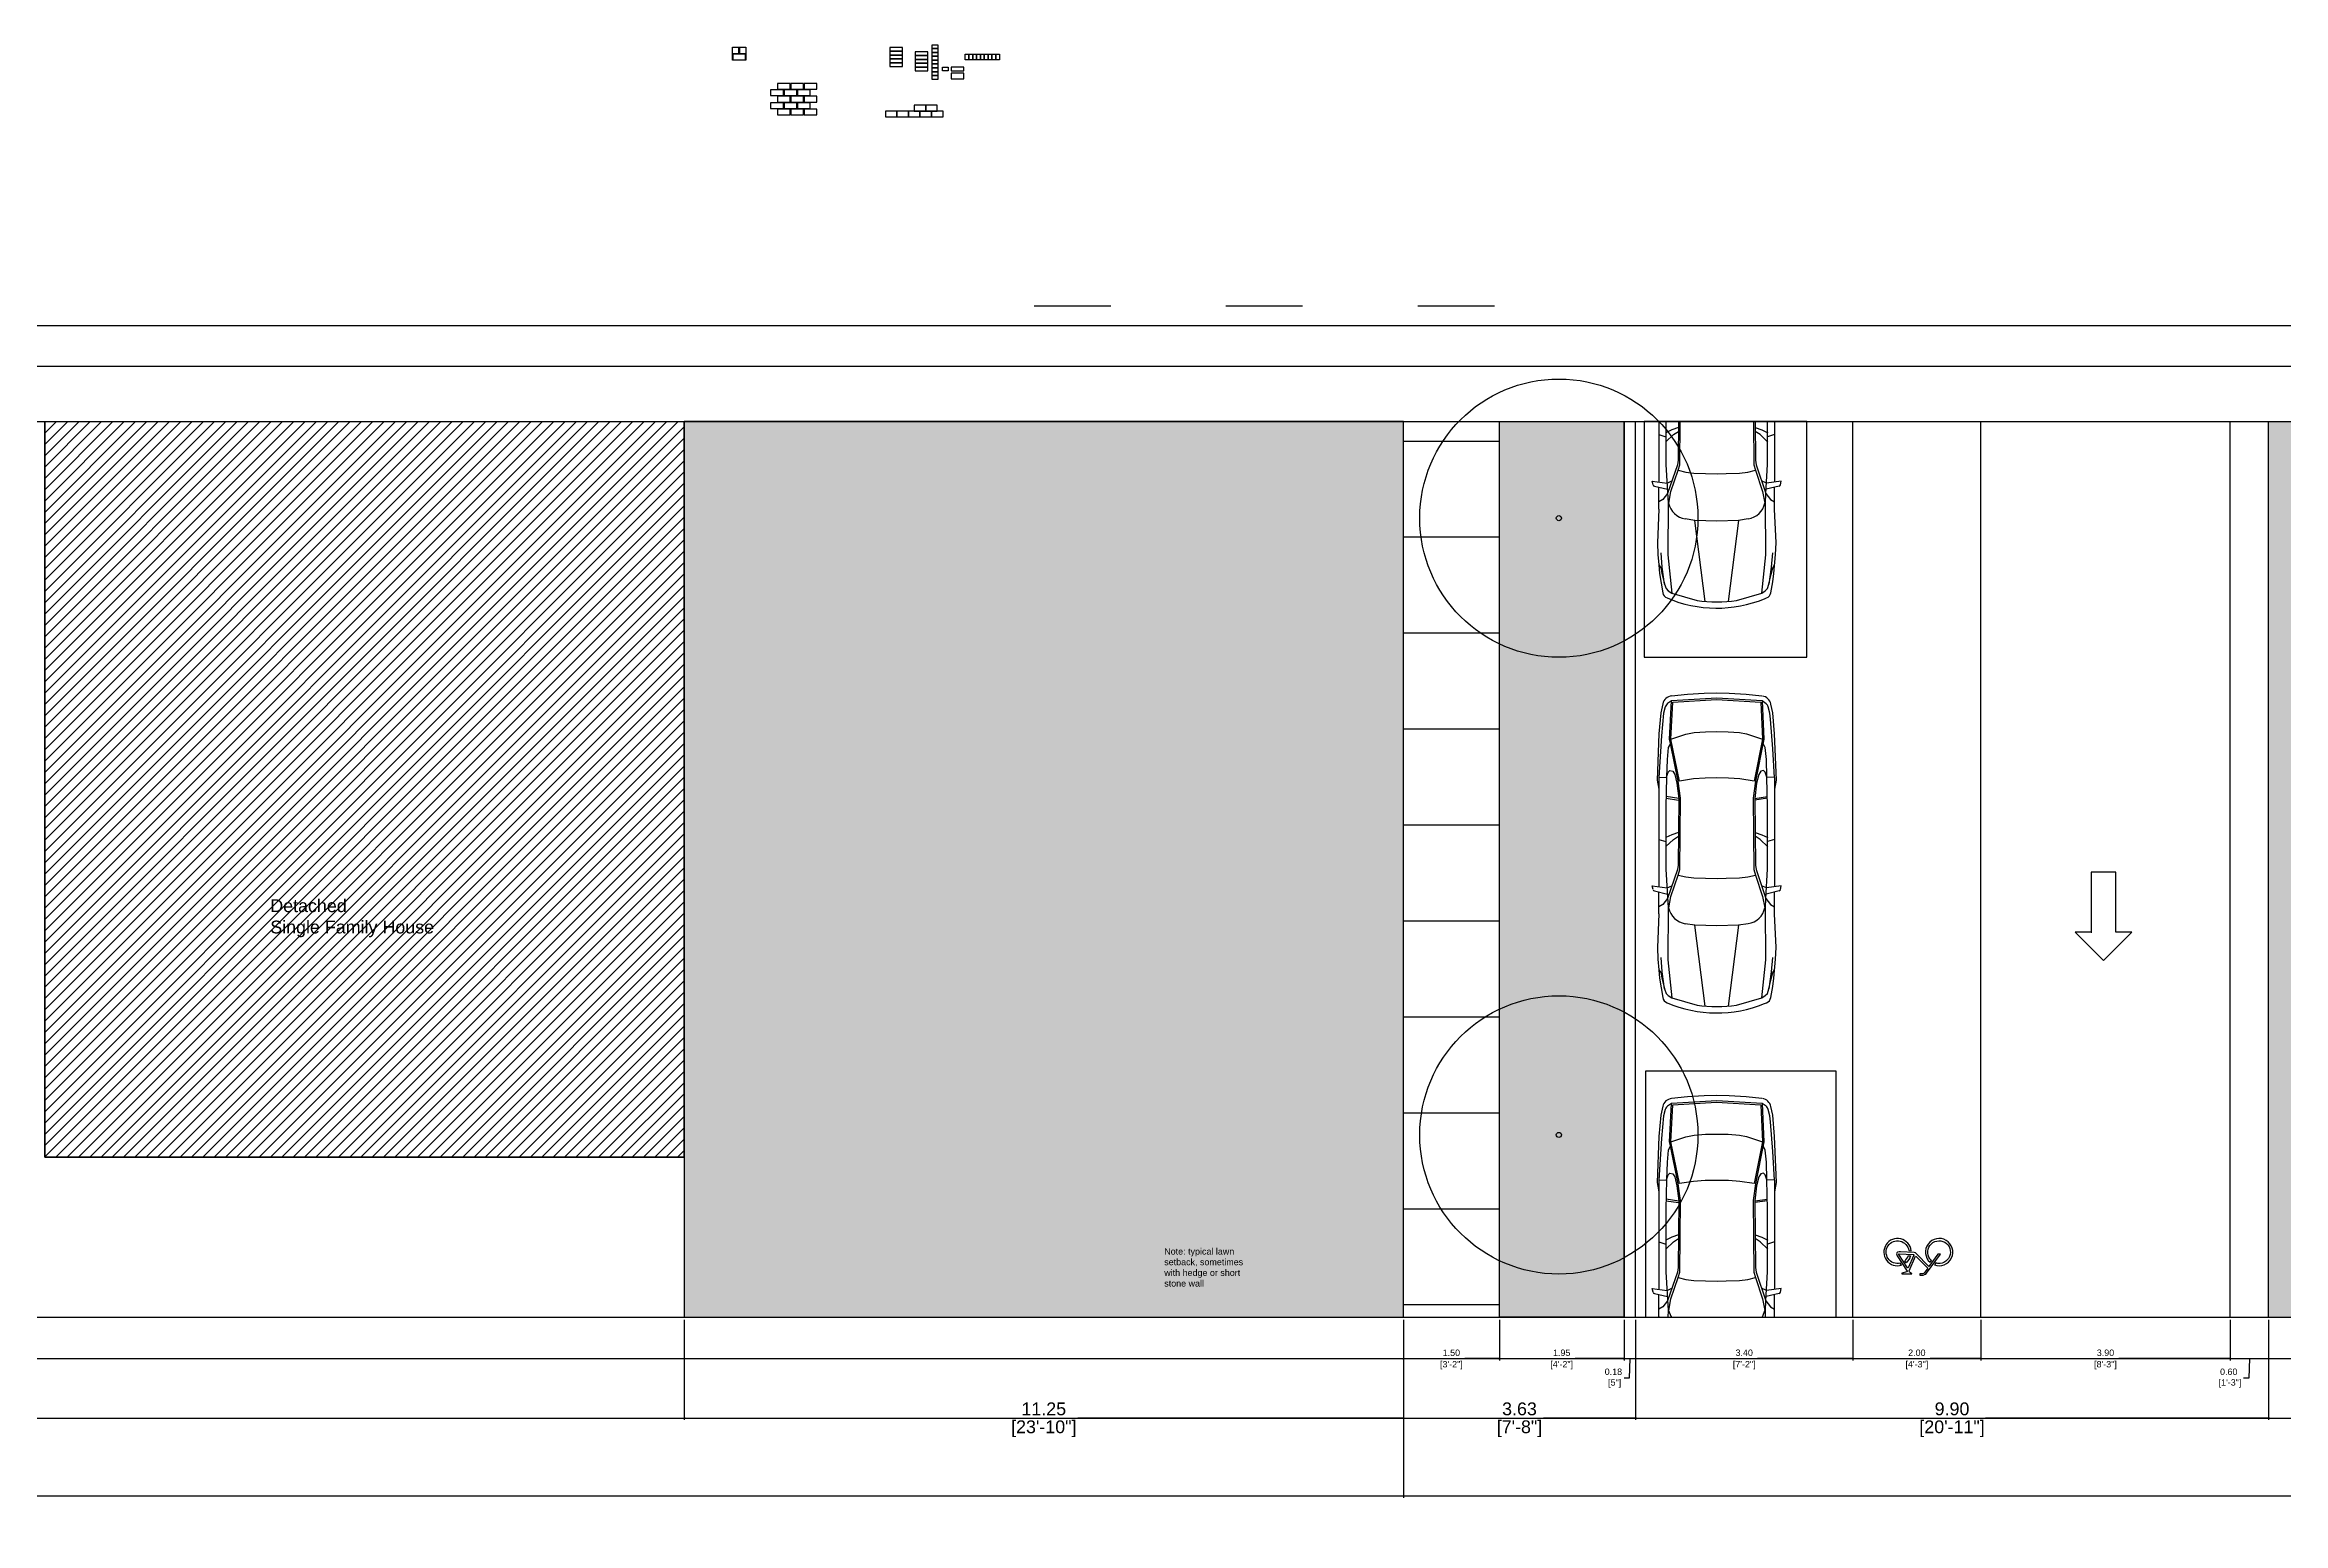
# Model space of a CAD drawing. Extents: x 4 to 262, y -261 to 351.
# Drawn here: x 4.4 to 39.41, y 8.39 to 31.5 of the extents above; entities that cross this region are included whole.
import ezdxf
from ezdxf.xclip import XClip

# ---------------------------------------------------------------- set-up
doc = ezdxf.new("R2010")
doc.units = 0
doc.header["$LTSCALE"] = 0.1
doc.header["$MEASUREMENT"] = 0
doc.header["$XCLIPFRAME"] = 2
doc.header["$PDMODE"] = 3
doc.linetypes.add('ACAD_ISO03W100', pattern=[30, 12, -18])
doc.layers.get('0').update_dxf_attribs({"color": 102})
for name, color, linetype in [('Cars', 4, 'Continuous'), ('Details', 9, 'Continuous'), ('Edge', 1, 'Continuous'), ('Hatch and Paving', 252, 'Continuous'), ('HIDDEN', 204, 'Continuous'), ('Lane Stripes', 2, 'Continuous'), ('Poche', 6, 'Continuous'), ('Text', 7, 'Continuous'), ('Trees', 3, 'Continuous')]:
    doc.layers.add(name, color=color, linetype=linetype)
doc.styles.get("Standard").update_dxf_attribs({"font": 'Arial.ttf'})
doc.dimstyles.get("Standard").update_dxf_attribs({"dimtxt": 0.1, "dimasz": 0.03, "dimexe": 0.03, "dimexo": 0.04, "dimgap": 0.04, "dimtad": 0, "dimtih": 1, "dimtoh": 1, "dimzin": 0, "dimdsep": 46, "dimtxsty": 'Standard', "dimblk": 'ARCHTICK', "dimblk1": 'ARCHTICK', "dimblk2": 'ARCHTICK', "dimcen": 0.09, "dimclrd": 256, "dimclre": 256, "dimadec": 0, "dimazin": 0, "dimtfac": 1, "dimtofl": 0, "dimtmove": 1, "dimatfit": 3, "dimfxl": 1, "dimtolj": 1, "dimtzin": 0, "dimlwe": -1, "dimarcsym": 0})

# ---------------------------------------------------------------- blocks, each defined once
blk = doc.blocks.new('Bicycle Symbol 1')
blk.add_lwpolyline([(74.559, 154.309), (74.559, 154.323), (74.581, 154.346), (74.637, 154.358), (74.739, 154.382), (74.792, 154.401), (74.792, 154.422), (74.375, 154.432), (74.369, 154.43), (74.362, 154.424), (74.362, 154.413), (74.386, 154.398), (74.413, 154.38), (74.452, 154.355), (74.474, 154.334), (74.481, 154.319), (74.47, 154.294), (74.198, 153.657), (74.171, 153.68), (74.107, 153.736), (73.67, 154.185), (73.822, 154.393), (73.854, 154.409), (73.893, 154.428), (74.01, 154.428), (74.01, 154.483), (73.863, 154.483), (73.801, 154.458), (73.756, 154.439), (73.717, 154.402), (73.117, 153.578), (73.228, 153.578), (73.617, 154.112), (74.167, 153.546), (74.202, 153.519), (74.253, 153.5), (74.845, 153.469), (74.909, 153.469), (74.981, 153.487), (75.011, 153.514), (75.018, 153.56), (74.99, 153.643)], close=True)
for points in [[(73.567, 153.93), (73.508, 153.848, -8.613761), (73.312, 153.959), (73.374, 154.045, 10.445874)], [(74.546, 154.165), (74.921, 153.586, -0.612321), (74.903, 153.555), (74.295, 153.587, -0.521368), (74.277, 153.615), (74.511, 154.162, -0.600478)], [(74.804, 154.054), (74.862, 153.966, -2.598053), (74.492, 153.42), (74.389, 153.425, 2.786508)], [(74.606, 153.949), (74.661, 153.863, 0.137852), (74.512, 153.643), (74.408, 153.649, -0.155303)]]:
    blk.add_lwpolyline(points, format="xyb", close=True)
blk = doc.blocks.new('Tree 1')
for radius in [2.175, 0.04]:
    blk.add_circle((19.781, 19.848), radius)
blk = doc.blocks.new('Car 1')
at = {"color": 8, "linetype": 'Continuous'}
for p, q in [((29.702, 21.376), (29.672, 21.235)), ((29.836, 21.421), (29.776, 21.38)), ((29.809, 20.82), (29.836, 21.421)), ((29.83, 20.822), (29.859, 21.401)), ((30.55, 21.463), (29.836, 21.421)), ((30.089, 21.523), (29.839, 21.496)), ((29.859, 21.401), (30.542, 21.441)), ((30.35, 21.538), (30.089, 21.523)), ((30.547, 21.543), (30.35, 21.538)), ((30.542, 21.441), (31.234, 21.401)), ((30.743, 21.538), (30.547, 21.543)), ((31.258, 21.421), (30.55, 21.463)), ((31.004, 21.523), (30.743, 21.538)), ((31.254, 21.496), (31.004, 21.523)), ((31.234, 21.401), (31.263, 20.822)), ((31.321, 21.376), (31.258, 21.421)), ((31.258, 21.421), (31.285, 20.82)), ((31.421, 21.235), (31.392, 21.372)), ((29.672, 21.235), (29.643, 20.905)), ((29.714, 21.228), (29.683, 20.872)), ((29.742, 21.327), (29.714, 21.228)), ((31.379, 21.228), (31.351, 21.327)), ((31.389, 21.134), (31.379, 21.228)), ((31.421, 20.669), (31.389, 21.134)), ((31.45, 20.905), (31.421, 21.235)), ((29.643, 20.905), (29.613, 20.182)), ((29.683, 20.872), (29.643, 20.221)), ((29.789, 20.69), (29.769, 20.504)), ((29.822, 20.756), (29.789, 20.69)), ((29.822, 20.756), (29.809, 20.82)), ((29.942, 20.164), (29.822, 20.756)), ((29.83, 20.822), (30.062, 20.899)), ((29.962, 20.168), (29.83, 20.822)), ((30.062, 20.899), (30.191, 20.924)), ((30.191, 20.924), (30.368, 20.938)), ((30.368, 20.938), (30.55, 20.94)), ((30.55, 20.94), (30.725, 20.938)), ((30.725, 20.938), (30.902, 20.924)), ((30.902, 20.924), (31.012, 20.906)), ((31.012, 20.906), (31.263, 20.822)), ((31.263, 20.822), (31.131, 20.168)), ((31.285, 20.82), (31.152, 20.164)), ((31.305, 20.69), (31.272, 20.756)), ((31.324, 20.504), (31.305, 20.69)), ((31.45, 20.221), (31.421, 20.669)), ((31.48, 20.182), (31.45, 20.905)), ((29.769, 20.504), (29.763, 20.228)), ((29.789, 20.305), (29.814, 20.332)), ((29.814, 20.332), (29.86, 20.322)), ((29.86, 20.322), (29.891, 20.271)), ((31.234, 20.322), (31.202, 20.271)), ((31.279, 20.332), (31.234, 20.322)), ((31.305, 20.305), (31.279, 20.332)), ((31.33, 20.228), (31.324, 20.504)), ((29.613, 20.182), (29.639, 20.04)), ((29.643, 20.221), (29.763, 20.228)), ((29.643, 20.221), (29.643, 18.514)), ((29.763, 20.228), (29.752, 19.766)), ((29.763, 20.228), (29.789, 20.305)), ((29.891, 20.271), (29.924, 20.133)), ((29.924, 20.133), (29.954, 19.896)), ((29.979, 19.902), (29.942, 20.164)), ((30.184, 20.202), (29.962, 20.168)), ((30.365, 20.215), (30.184, 20.202)), ((30.543, 20.217), (30.365, 20.215)), ((30.728, 20.215), (30.543, 20.217)), ((30.909, 20.202), (30.728, 20.215)), ((31.131, 20.168), (30.909, 20.202)), ((31.152, 20.164), (31.114, 19.902)), ((31.169, 20.133), (31.14, 19.896)), ((31.202, 20.271), (31.169, 20.133)), ((31.33, 20.228), (31.305, 20.305)), ((31.342, 19.766), (31.33, 20.228)), ((31.45, 20.221), (31.33, 20.228)), ((31.45, 20.221), (31.45, 18.514)), ((31.454, 20.04), (31.48, 20.182)), ((29.752, 19.766), (29.752, 18.789)), ((29.954, 19.894), (29.755, 19.924)), ((29.755, 19.899), (29.95, 19.87)), ((29.954, 19.896), (29.942, 18.855)), ((29.967, 18.785), (29.979, 19.902)), ((31.114, 19.902), (31.126, 18.785)), ((31.14, 19.896), (31.338, 19.924)), ((31.14, 19.896), (31.151, 18.855)), ((31.341, 19.899), (31.143, 19.87)), ((31.342, 18.789), (31.342, 19.766)), ((29.642, 19.256), (29.752, 19.222)), ((29.843, 19.328), (29.752, 19.284)), ((29.752, 19.142), (29.87, 19.256)), ((29.948, 19.366), (29.843, 19.328)), ((29.87, 19.256), (29.947, 19.307)), ((31.145, 19.366), (31.25, 19.328)), ((31.223, 19.256), (31.146, 19.307)), ((31.344, 19.14), (31.223, 19.256)), ((31.25, 19.328), (31.344, 19.283)), ((31.451, 19.256), (31.342, 19.222)), ((29.752, 18.789), (29.784, 18.185)), ((29.932, 18.784), (29.777, 18.333)), ((29.829, 18.365), (29.943, 18.698)), ((29.942, 18.855), (29.932, 18.784)), ((29.943, 18.698), (29.967, 18.785)), ((29.943, 18.698), (30.062, 18.67)), ((30.062, 18.67), (30.19, 18.655)), ((30.19, 18.655), (30.551, 18.644)), ((30.551, 18.644), (30.691, 18.648)), ((30.691, 18.648), (30.903, 18.655)), ((30.903, 18.655), (31.031, 18.67)), ((31.031, 18.67), (31.15, 18.698)), ((31.126, 18.785), (31.15, 18.698)), ((31.15, 18.698), (31.264, 18.365)), ((31.151, 18.855), (31.161, 18.784)), ((31.161, 18.784), (31.316, 18.333)), ((31.316, 18.333), (31.342, 18.789)), ((29.551, 18.47), (29.538, 18.53)), ((29.538, 18.53), (29.769, 18.496)), ((29.571, 18.449), (29.774, 18.402)), ((29.643, 18.092), (29.643, 18.432)), ((29.705, 18.239), (29.643, 18.204)), ((29.777, 18.333), (29.705, 18.239)), ((29.769, 18.496), (29.846, 18.532)), ((29.795, 18.185), (29.829, 18.365)), ((31.325, 18.496), (31.248, 18.532)), ((31.264, 18.365), (31.298, 18.185)), ((31.309, 18.185), (31.316, 18.333)), ((31.316, 18.333), (31.389, 18.239)), ((31.522, 18.449), (31.32, 18.402)), ((31.555, 18.53), (31.325, 18.496)), ((31.389, 18.239), (31.451, 18.204)), ((31.45, 18.092), (31.45, 18.432)), ((31.542, 18.47), (31.555, 18.53)), ((29.643, 18.092), (29.62, 17.566)), ((29.784, 18.185), (29.779, 17.375)), ((30.206, 17.913), (30.054, 17.938)), ((30.366, 16.648), (30.206, 17.913)), ((30.547, 17.902), (30.206, 17.913)), ((30.887, 17.913), (30.547, 17.902)), ((30.887, 17.913), (30.727, 16.648)), ((31.039, 17.938), (30.887, 17.913)), ((31.315, 17.375), (31.309, 18.185)), ((31.473, 17.566), (31.45, 18.092)), ((29.62, 17.566), (29.626, 17.384)), ((31.467, 17.384), (31.473, 17.566)), ((29.626, 17.384), (29.642, 17.219)), ((29.642, 17.219), (29.672, 17.173)), ((29.642, 17.219), (29.653, 17.087)), ((29.672, 17.173), (29.689, 17.09)), ((29.694, 17.185), (29.676, 17.408)), ((29.73, 16.918), (29.694, 17.185)), ((29.779, 17.375), (29.843, 16.78)), ((31.251, 16.78), (31.315, 17.375)), ((31.4, 17.185), (31.363, 16.918)), ((31.417, 17.408), (31.4, 17.185)), ((31.4, 17.074), (31.421, 17.173)), ((31.421, 17.173), (31.451, 17.219)), ((31.441, 17.087), (31.467, 17.384)), ((29.653, 17.087), (29.701, 16.784)), ((29.689, 17.09), (29.73, 16.918)), ((29.73, 16.918), (29.756, 16.848)), ((29.756, 16.848), (29.789, 16.813)), ((29.789, 16.813), (29.843, 16.78)), ((31.251, 16.78), (31.305, 16.813)), ((31.305, 16.813), (31.338, 16.848)), ((31.338, 16.848), (31.363, 16.918)), ((31.363, 16.918), (31.4, 17.074)), ((31.392, 16.784), (31.421, 16.954)), ((31.421, 16.954), (31.441, 17.087)), ((29.843, 16.78), (30.238, 16.663)), ((30.547, 16.543), (30.547, 16.543)), ((30.855, 16.663), (31.251, 16.78)), ((31.293, 16.689), (31.324, 16.702))]:
    blk.add_line(p, q, dxfattribs=at)
for centre, radius, start, end in [((29.857, 21.339), 0.159, 96.1654, 166.417), ((29.844, 21.298), 0.106, 124.732, 163.999), ((31.237, 21.339), 0.159, 12.0139, 81.7918), ((31.249, 21.298), 0.106, 16.0009, 47.497), ((29.577, 18.475), 0.0265, 191.8561, 256.8464), ((31.516, 18.475), 0.0265, 283.1524, 348.1427), ((30.107, 18.253), 0.32, 192.2413, 260.4689), ((30.987, 18.253), 0.319, 279.531, 347.7586), ((29.805, 16.802), 0.106, 189.5619, 249.9003), ((30.547, 18.523), 1.98, 246.8697, 292.1307), ((30.547, 18.805), 2.164, 261.8061, 278.1938), ((31.288, 16.802), 0.106, 290.0997, 350.438)]:
    blk.add_arc(centre, radius, start, end, dxfattribs=at)
blk = doc.blocks.new('_ArchTick')
at = {"color": 0, "linetype": 'ByBlock', "const_width": 0.15}
blk.add_lwpolyline([(-0.5, -0.5), (0.5, 0.5)], dxfattribs=at)
blk = doc.blocks.new('*D6')
at = {"layer": 'Defpoints', "color": 0, "transparency": 16777216}
for p in [(25.646, 11.615), (27.146, 11.615), (27.146, 10.968)]:
    blk.add_point(p, dxfattribs=at)
at = {"layer": 'Text', "transparency": 16777216}
for p, q in [((25.646, 11.575), (25.646, 10.938)), ((27.146, 11.575), (27.146, 10.938))]:
    blk.add_line(p, q, dxfattribs=at)
at = {"layer": 'Text', "lineweight": -2, "transparency": 16777216}
for p, q in [((25.646, 10.968), (26.188, 10.968)), ((27.146, 10.968), (26.605, 10.968))]:
    blk.add_line(p, q, dxfattribs=at)
at = {"layer": 'Text', "lineweight": -2, "transparency": 16777216, "xscale": 0.03, "yscale": 0.03, "zscale": 0.03, "rotation": 180}
blk.add_blockref('_ArchTick', (25.646, 10.968), dxfattribs=at)
at = {"layer": 'Text', "lineweight": -2, "transparency": 16777216, "xscale": 0.03, "yscale": 0.03, "zscale": 0.03}
blk.add_blockref('_ArchTick', (27.146, 10.968), dxfattribs=at)
at = {"layer": 'Text', "color": 0, "transparency": 16777216, "char_height": 0.1, "attachment_point": 5}
for s, insert in [('\\A1;[3\'-2"]', (26.396, 10.864)), ('\\A1;1.50', (26.396, 11.058))]:
    blk.add_mtext(s, dxfattribs=dict(at, insert=insert))
blk = doc.blocks.new('*D7')
at = {"layer": 'Defpoints', "color": 0, "transparency": 16777216}
for p in [(27.146, 11.615), (29.096, 11.615), (29.096, 10.968)]:
    blk.add_point(p, dxfattribs=at)
at = {"layer": 'Text', "transparency": 16777216}
for p, q in [((27.146, 11.575), (27.146, 10.938)), ((29.096, 11.575), (29.096, 10.938))]:
    blk.add_line(p, q, dxfattribs=at)
at = {"layer": 'Text', "lineweight": -2, "transparency": 16777216}
for p, q in [((27.146, 10.968), (27.913, 10.968)), ((29.096, 10.968), (28.33, 10.968))]:
    blk.add_line(p, q, dxfattribs=at)
at = {"layer": 'Text', "lineweight": -2, "transparency": 16777216, "xscale": 0.03, "yscale": 0.03, "zscale": 0.03, "rotation": 180}
blk.add_blockref('_ArchTick', (27.146, 10.968), dxfattribs=at)
at = {"layer": 'Text', "lineweight": -2, "transparency": 16777216, "xscale": 0.03, "yscale": 0.03, "zscale": 0.03}
blk.add_blockref('_ArchTick', (29.096, 10.968), dxfattribs=at)
at = {"layer": 'Text', "color": 0, "transparency": 16777216, "char_height": 0.1, "attachment_point": 5}
for s, insert in [('\\A1;[4\'-2"]', (28.121, 10.864)), ('\\A1;1.95', (28.121, 11.058))]:
    blk.add_mtext(s, dxfattribs=dict(at, insert=insert))
blk = doc.blocks.new('*D8')
at = {"layer": 'Defpoints', "color": 0, "transparency": 16777216}
for p in [(29.096, 11.615), (29.276, 11.615), (29.276, 10.968)]:
    blk.add_point(p, dxfattribs=at)
at = {"layer": 'Text', "transparency": 16777216}
for p, q in [((29.096, 11.575), (29.096, 10.938)), ((29.276, 11.575), (29.276, 10.938))]:
    blk.add_line(p, q, dxfattribs=at)
at = {"layer": 'Text', "lineweight": -2, "transparency": 16777216}
for p, q in [((29.096, 10.968), (29.276, 10.968)), ((29.186, 10.968), (29.179, 10.663)), ((29.179, 10.663), (29.099, 10.663))]:
    blk.add_line(p, q, dxfattribs=at)
at = {"layer": 'Text', "lineweight": -2, "transparency": 16777216, "xscale": 0.03, "yscale": 0.03, "zscale": 0.03, "rotation": 180}
blk.add_blockref('_ArchTick', (29.096, 10.968), dxfattribs=at)
at = {"layer": 'Text', "lineweight": -2, "transparency": 16777216, "xscale": 0.03, "yscale": 0.03, "zscale": 0.03}
blk.add_blockref('_ArchTick', (29.276, 10.968), dxfattribs=at)
at = {"layer": 'Text', "color": 0, "transparency": 16777216, "insert": (28.93, 10.663), "char_height": 0.1, "attachment_point": 5}
blk.add_mtext('\\A1;0.18\\P [5"]', dxfattribs=at)
blk = doc.blocks.new('*D9')
at = {"layer": 'Defpoints', "color": 0, "transparency": 16777216}
for p in [(29.276, 11.615), (32.676, 11.615), (32.676, 10.968)]:
    blk.add_point(p, dxfattribs=at)
at = {"layer": 'Text', "transparency": 16777216}
for p, q in [((29.276, 11.575), (29.276, 10.938)), ((32.676, 11.575), (32.676, 10.938))]:
    blk.add_line(p, q, dxfattribs=at)
at = {"layer": 'Text', "lineweight": -2, "transparency": 16777216}
for p, q in [((29.276, 10.968), (30.768, 10.968)), ((32.676, 10.968), (31.185, 10.968))]:
    blk.add_line(p, q, dxfattribs=at)
at = {"layer": 'Text', "lineweight": -2, "transparency": 16777216, "xscale": 0.03, "yscale": 0.03, "zscale": 0.03, "rotation": 180}
blk.add_blockref('_ArchTick', (29.276, 10.968), dxfattribs=at)
at = {"layer": 'Text', "lineweight": -2, "transparency": 16777216, "xscale": 0.03, "yscale": 0.03, "zscale": 0.03}
blk.add_blockref('_ArchTick', (32.676, 10.968), dxfattribs=at)
at = {"layer": 'Text', "color": 0, "transparency": 16777216, "char_height": 0.1, "attachment_point": 5}
for s, insert in [('\\A1;[7\'-2"]', (30.976, 10.864)), ('\\A1;3.40', (30.976, 11.058))]:
    blk.add_mtext(s, dxfattribs=dict(at, insert=insert))
blk = doc.blocks.new('*D10')
at = {"layer": 'Defpoints', "color": 0, "transparency": 16777216}
for p in [(32.676, 11.615), (34.676, 11.615), (34.676, 10.968)]:
    blk.add_point(p, dxfattribs=at)
at = {"layer": 'Text', "transparency": 16777216}
for p, q in [((32.676, 11.575), (32.676, 10.938)), ((34.676, 11.575), (34.676, 10.938))]:
    blk.add_line(p, q, dxfattribs=at)
at = {"layer": 'Text', "lineweight": -2, "transparency": 16777216}
for p, q in [((32.676, 10.968), (33.468, 10.968)), ((34.676, 10.968), (33.885, 10.968))]:
    blk.add_line(p, q, dxfattribs=at)
at = {"layer": 'Text', "lineweight": -2, "transparency": 16777216, "xscale": 0.03, "yscale": 0.03, "zscale": 0.03, "rotation": 180}
blk.add_blockref('_ArchTick', (32.676, 10.968), dxfattribs=at)
at = {"layer": 'Text', "lineweight": -2, "transparency": 16777216, "xscale": 0.03, "yscale": 0.03, "zscale": 0.03}
blk.add_blockref('_ArchTick', (34.676, 10.968), dxfattribs=at)
at = {"layer": 'Text', "color": 0, "transparency": 16777216, "char_height": 0.1, "attachment_point": 5}
for s, insert in [('\\A1;[4\'-3"]', (33.676, 10.864)), ('\\A1;2.00', (33.676, 11.058))]:
    blk.add_mtext(s, dxfattribs=dict(at, insert=insert))
blk = doc.blocks.new('*D11')
at = {"layer": 'Defpoints', "color": 0, "transparency": 16777216}
for p in [(34.676, 11.615), (38.576, 11.615), (38.576, 10.968)]:
    blk.add_point(p, dxfattribs=at)
at = {"layer": 'Text', "transparency": 16777216}
for p, q in [((34.676, 11.575), (34.676, 10.938)), ((38.576, 11.575), (38.576, 10.938))]:
    blk.add_line(p, q, dxfattribs=at)
at = {"layer": 'Text', "lineweight": -2, "transparency": 16777216}
for p, q in [((34.676, 10.968), (36.418, 10.968)), ((38.576, 10.968), (36.835, 10.968))]:
    blk.add_line(p, q, dxfattribs=at)
at = {"layer": 'Text', "lineweight": -2, "transparency": 16777216, "xscale": 0.03, "yscale": 0.03, "zscale": 0.03, "rotation": 180}
blk.add_blockref('_ArchTick', (34.676, 10.968), dxfattribs=at)
at = {"layer": 'Text', "lineweight": -2, "transparency": 16777216, "xscale": 0.03, "yscale": 0.03, "zscale": 0.03}
blk.add_blockref('_ArchTick', (38.576, 10.968), dxfattribs=at)
at = {"layer": 'Text', "color": 0, "transparency": 16777216, "char_height": 0.1, "attachment_point": 5}
for s, insert in [('\\A1;[8\'-3"]', (36.626, 10.864)), ('\\A1;3.90', (36.626, 11.058))]:
    blk.add_mtext(s, dxfattribs=dict(at, insert=insert))
blk = doc.blocks.new('*D12')
at = {"layer": 'Defpoints', "color": 0, "transparency": 16777216}
for p in [(38.576, 11.615), (39.176, 11.615), (39.176, 10.968)]:
    blk.add_point(p, dxfattribs=at)
at = {"layer": 'Text', "transparency": 16777216}
for p, q in [((38.576, 11.575), (38.576, 10.938)), ((39.176, 11.575), (39.176, 10.938))]:
    blk.add_line(p, q, dxfattribs=at)
at = {"layer": 'Text', "lineweight": -2, "transparency": 16777216}
for p, q in [((38.576, 10.968), (39.176, 10.968)), ((38.876, 10.968), (38.866, 10.663)), ((38.866, 10.663), (38.786, 10.663))]:
    blk.add_line(p, q, dxfattribs=at)
at = {"layer": 'Text', "lineweight": -2, "transparency": 16777216, "xscale": 0.03, "yscale": 0.03, "zscale": 0.03, "rotation": 180}
blk.add_blockref('_ArchTick', (38.576, 10.968), dxfattribs=at)
at = {"layer": 'Text', "lineweight": -2, "transparency": 16777216, "xscale": 0.03, "yscale": 0.03, "zscale": 0.03}
blk.add_blockref('_ArchTick', (39.176, 10.968), dxfattribs=at)
at = {"layer": 'Text', "color": 0, "transparency": 16777216, "insert": (38.554, 10.663), "char_height": 0.1, "attachment_point": 5}
blk.add_mtext('\\A1;0.60\\P [1\'-3"]', dxfattribs=at)
blk = doc.blocks.new('*D13')
at = {"layer": 'Defpoints', "color": 0, "transparency": 16777216}
for p in [(39.176, 11.615), (54.326, 11.615), (54.326, 10.968)]:
    blk.add_point(p, dxfattribs=at)
at = {"layer": 'Text', "transparency": 16777216}
for p, q in [((39.176, 11.575), (39.176, 10.938)), ((54.326, 11.575), (54.326, 10.938))]:
    blk.add_line(p, q, dxfattribs=at)
at = {"layer": 'Text', "lineweight": -2, "transparency": 16777216}
for p, q in [((39.176, 10.968), (46.504, 10.968)), ((54.326, 10.968), (46.999, 10.968))]:
    blk.add_line(p, q, dxfattribs=at)
at = {"layer": 'Text', "lineweight": -2, "transparency": 16777216, "xscale": 0.03, "yscale": 0.03, "zscale": 0.03, "rotation": 180}
blk.add_blockref('_ArchTick', (39.176, 10.968), dxfattribs=at)
at = {"layer": 'Text', "lineweight": -2, "transparency": 16777216, "xscale": 0.03, "yscale": 0.03, "zscale": 0.03}
blk.add_blockref('_ArchTick', (54.326, 10.968), dxfattribs=at)
at = {"layer": 'Text', "color": 0, "transparency": 16777216, "char_height": 0.1, "attachment_point": 5}
for s, insert in [('\\A1;[32\'-1"]', (46.751, 10.864)), ('\\A1;15.15', (46.751, 11.058))]:
    blk.add_mtext(s, dxfattribs=dict(at, insert=insert))
blk = doc.blocks.new('*D22')
at = {"layer": 'Defpoints', "color": 0, "transparency": 16777216}
for p in [(25.646, 11.615), (29.276, 11.615), (29.276, 10.038)]:
    blk.add_point(p, dxfattribs=at)
at = {"layer": 'Text', "transparency": 16777216}
for p, q in [((25.646, 11.575), (25.646, 10.008)), ((29.276, 11.575), (29.276, 10.008))]:
    blk.add_line(p, q, dxfattribs=at)
at = {"layer": 'Text', "lineweight": -2, "transparency": 16777216}
for p, q in [((25.646, 10.038), (27.084, 10.038)), ((29.276, 10.038), (27.838, 10.038))]:
    blk.add_line(p, q, dxfattribs=at)
at = {"layer": 'Text', "lineweight": -2, "transparency": 16777216, "xscale": 0.03, "yscale": 0.03, "zscale": 0.03, "rotation": 180}
blk.add_blockref('_ArchTick', (25.646, 10.038), dxfattribs=at)
at = {"layer": 'Text', "lineweight": -2, "transparency": 16777216, "xscale": 0.03, "yscale": 0.03, "zscale": 0.03}
blk.add_blockref('_ArchTick', (29.276, 10.038), dxfattribs=at)
at = {"layer": 'Text', "color": 0, "transparency": 16777216, "char_height": 0.2, "attachment_point": 5}
for s, insert in [('\\A1;3.63', (27.461, 10.18)), ('\\A1;[7\'-8"]', (27.461, 9.871))]:
    blk.add_mtext(s, dxfattribs=dict(at, insert=insert))
blk = doc.blocks.new('*D23')
at = {"layer": 'Defpoints', "color": 0, "transparency": 16777216}
for p in [(29.276, 11.615), (39.176, 11.575), (39.176, 10.038)]:
    blk.add_point(p, dxfattribs=at)
at = {"layer": 'Text', "transparency": 16777216}
for p, q in [((29.276, 11.575), (29.276, 10.008)), ((39.176, 11.535), (39.176, 10.008))]:
    blk.add_line(p, q, dxfattribs=at)
at = {"layer": 'Text', "lineweight": -2, "transparency": 16777216}
for p, q in [((29.276, 10.038), (33.705, 10.038)), ((39.176, 10.038), (34.748, 10.038))]:
    blk.add_line(p, q, dxfattribs=at)
at = {"layer": 'Text', "lineweight": -2, "transparency": 16777216, "xscale": 0.03, "yscale": 0.03, "zscale": 0.03, "rotation": 180}
blk.add_blockref('_ArchTick', (29.276, 10.038), dxfattribs=at)
at = {"layer": 'Text', "lineweight": -2, "transparency": 16777216, "xscale": 0.03, "yscale": 0.03, "zscale": 0.03}
blk.add_blockref('_ArchTick', (39.176, 10.038), dxfattribs=at)
at = {"layer": 'Text', "color": 0, "transparency": 16777216, "char_height": 0.2, "attachment_point": 5}
for s, insert in [('\\A1;9.90', (34.226, 10.18)), ('\\A1;[20\'-11"]', (34.226, 9.871))]:
    blk.add_mtext(s, dxfattribs=dict(at, insert=insert))
blk = doc.blocks.new('*D24')
at = {"layer": 'Defpoints', "color": 0, "transparency": 16777216}
for p in [(39.176, 11.615), (69.826, 11.615), (69.826, 10.038)]:
    blk.add_point(p, dxfattribs=at)
at = {"layer": 'Text', "transparency": 16777216}
for p, q in [((39.176, 11.575), (39.176, 10.008)), ((69.826, 11.575), (69.826, 10.008))]:
    blk.add_line(p, q, dxfattribs=at)
at = {"layer": 'Text', "lineweight": -2, "transparency": 16777216}
for p, q in [((39.176, 10.038), (53.98, 10.038)), ((69.826, 10.038), (55.023, 10.038))]:
    blk.add_line(p, q, dxfattribs=at)
at = {"layer": 'Text', "lineweight": -2, "transparency": 16777216, "xscale": 0.03, "yscale": 0.03, "zscale": 0.03, "rotation": 180}
blk.add_blockref('_ArchTick', (39.176, 10.038), dxfattribs=at)
at = {"layer": 'Text', "lineweight": -2, "transparency": 16777216, "xscale": 0.03, "yscale": 0.03, "zscale": 0.03}
blk.add_blockref('_ArchTick', (69.826, 10.038), dxfattribs=at)
at = {"layer": 'Text', "color": 0, "transparency": 16777216, "char_height": 0.2, "attachment_point": 5}
for s, insert in [('\\A1;30.65', (54.501, 10.18)), ('\\A1;[64\'-11"]', (54.501, 9.871))]:
    blk.add_mtext(s, dxfattribs=dict(at, insert=insert))
blk = doc.blocks.new('*D27')
at = {"layer": 'Defpoints', "color": 0, "transparency": 16777216}
for p in [(14.396, 11.615), (14.396, 10.038), (25.646, 10.038)]:
    blk.add_point(p, dxfattribs=at)
at = {"layer": 'Text', "transparency": 16777216}
for p, q in [((14.396, 11.575), (14.396, 10.008)), ((25.646, 10.078), (25.646, 10.068))]:
    blk.add_line(p, q, dxfattribs=at)
at = {"layer": 'Text', "lineweight": -2, "transparency": 16777216}
for p, q in [((14.396, 10.038), (19.489, 10.038)), ((25.646, 10.038), (20.554, 10.038))]:
    blk.add_line(p, q, dxfattribs=at)
at = {"layer": 'Text', "lineweight": -2, "transparency": 16777216, "xscale": 0.03, "yscale": 0.03, "zscale": 0.03, "rotation": 180}
blk.add_blockref('_ArchTick', (14.396, 10.038), dxfattribs=at)
at = {"layer": 'Text', "lineweight": -2, "transparency": 16777216, "xscale": 0.03, "yscale": 0.03, "zscale": 0.03}
blk.add_blockref('_ArchTick', (25.646, 10.038), dxfattribs=at)
at = {"layer": 'Text', "color": 0, "transparency": 16777216, "char_height": 0.2, "attachment_point": 5}
for s, insert in [('\\A1;11.25', (20.021, 10.18)), ('\\A1;[23\'-10"]', (20.021, 9.871))]:
    blk.add_mtext(s, dxfattribs=dict(at, insert=insert))
blk = doc.blocks.new('*D28')
at = {"layer": 'Defpoints', "color": 0, "transparency": 16777216}
for p in [(25.646, 11.615), (85.106, 11.615), (85.106, 8.822)]:
    blk.add_point(p, dxfattribs=at)
at = {"layer": 'Text', "transparency": 16777216}
for p, q in [((25.646, 11.575), (25.646, 8.792)), ((85.106, 11.575), (85.106, 8.792))]:
    blk.add_line(p, q, dxfattribs=at)
at = {"layer": 'Text', "lineweight": -2, "transparency": 16777216}
for p, q in [((25.646, 8.822), (54.481, 8.822)), ((85.106, 8.822), (56.272, 8.822))]:
    blk.add_line(p, q, dxfattribs=at)
at = {"layer": 'Text', "lineweight": -2, "transparency": 16777216, "xscale": 0.03, "yscale": 0.03, "zscale": 0.03, "rotation": 180}
blk.add_blockref('_ArchTick', (25.646, 8.822), dxfattribs=at)
at = {"layer": 'Text', "lineweight": -2, "transparency": 16777216, "xscale": 0.03, "yscale": 0.03, "zscale": 0.03}
blk.add_blockref('_ArchTick', (85.106, 8.822), dxfattribs=at)
at = {"layer": 'Text', "color": 0, "transparency": 16777216, "char_height": 0.3, "attachment_point": 5}
for s, insert in [('\\A1;59.46', (55.376, 9.014)), ('\\A1;[125\'-10"]', (55.376, 8.591))]:
    blk.add_mtext(s, dxfattribs=dict(at, insert=insert))

msp = doc.modelspace()

# ---------------------------------------------------------------- hatches: boundary and pattern name
at = {"layer": 'Hatch and Paving'}
h = msp.add_hatch(dxfattribs=at)
h.set_pattern_fill('ANSI31', color=1)
h.paths.add_polyline_path([(14.396, 14.115), (4.396, 14.115), (4.396, 25.615), (14.396, 25.615)])
at = {"layer": 'Hatch and Paving', "transparency": 33554470}
h = msp.add_hatch(color=74, dxfattribs=at)
h.dxf.hatch_style = 1
h.paths.add_polyline_path([(79.856, 11.615), (85.106, 11.615), (85.106, 25.615), (79.856, 25.615)])
h.paths.add_polyline_path([(57.068, 18.481), (57.189, 18.095), (57.315, 17.663), (57.445, 17.178), (57.577, 16.636), (57.707, 16.04), (57.83, 15.395), (57.942, 14.707), (58.037, 13.979), (58.111, 13.218), (58.159, 12.428), (58.176, 11.615), (58.205, 11.615), (58.205, 12.656), (59.494, 12.656), (59.494, 11.615), (69.826, 11.615), (69.826, 25.615), (56.178, 25.615), (56.185, 24.15), (56.204, 22.991), (56.235, 22.092), (56.277, 21.41), (56.33, 20.9), (56.394, 20.519), (56.467, 20.22), (56.548, 19.961), (56.638, 19.702), (56.736, 19.432), (56.84, 19.143), (56.951, 18.828)])
h.paths.add_polyline_path([(52.617, 20.22), (52.544, 20.519), (52.48, 20.9), (52.427, 21.41), (52.385, 22.092), (52.354, 22.991), (52.335, 24.15), (52.328, 25.615), (39.176, 25.615), (39.176, 11.615), (54.326, 11.615), (54.309, 12.428), (54.261, 13.218), (54.187, 13.979), (54.092, 14.707), (53.98, 15.395), (53.857, 16.04), (53.727, 16.636), (53.595, 17.178), (53.465, 17.663), (53.339, 18.095), (53.218, 18.481), (53.101, 18.828), (52.99, 19.143), (52.886, 19.432), (52.788, 19.702), (52.698, 19.961)])
h.paths.add_polyline_path([(50.985, 23.164), (50.985, 24.739), (52.273, 24.739), (52.273, 23.164)], flags=16)
h.paths.add_polyline_path([(51.163, 23.329), (51.163, 24.589), (51.713, 24.589), (51.713, 23.329)], flags=0)
h.paths.add_polyline_path([(27.146, 25.615), (29.096, 25.615), (29.096, 11.615), (27.146, 11.615)])
h.paths.add_polyline_path([(25.646, 25.615), (14.396, 25.615), (14.396, 11.615), (25.646, 11.615)])

# ---------------------------------------------------------------- linework, layer by layer
at = {"layer": 'Cars'}
msp.add_lwpolyline([(36.594, 17.19), (37.036, 17.632), (36.786, 17.632), (36.786, 18.57), (36.402, 18.57), (36.402, 17.632), (36.411, 17.632), (36.152, 17.632)], close=True, dxfattribs=at)
at = {"layer": 'Details'}
for p, q in [((27.146, 11.615), (27.146, 25.615)), ((29.096, 11.615), (29.096, 25.615))]:
    msp.add_line(p, q, dxfattribs=at)
at = {"layer": 'Edge'}
for p, q in [((25.646, 11.615), (25.646, 25.615)), ((29.276, 11.615), (29.276, 25.615)), ((39.176, 11.615), (39.176, 25.615)), ((14.396, 14.115), (14.396, 11.615))]:
    msp.add_line(p, q, dxfattribs=at)
for p in [(14.396, 25.615), (14.396, 11.615), (14.396, 1.257), (14.396, -12.743), (14.396, -23.102), (14.396, -37.102)]:
    msp.add_xline(p, (1, 0), dxfattribs=at)
at = {"layer": 'Hatch and Paving'}
for p, q in [((25.646, 25.31), (27.146, 25.31)), ((25.646, 23.81), (27.146, 23.81)), ((25.646, 22.31), (27.146, 22.31)), ((25.646, 20.81), (27.146, 20.81)), ((25.646, 19.31), (27.146, 19.31)), ((25.646, 17.81), (27.146, 17.81)), ((25.646, 16.31), (27.146, 16.31)), ((25.646, 14.81), (27.146, 14.81)), ((25.646, 13.31), (27.146, 13.31)), ((25.646, 11.81), (27.146, 11.81))]:
    msp.add_line(p, q, dxfattribs=at)
for points in [[(15.362, 31.264), (15.152, 31.264), (15.152, 31.464), (15.362, 31.464)], [(15.157, 31.269), (15.357, 31.269), (15.357, 31.359), (15.157, 31.359)], [(17.611, 31.402), (17.811, 31.402), (17.811, 31.462), (17.611, 31.462)], [(17.611, 31.342), (17.811, 31.342), (17.811, 31.402), (17.611, 31.402)], [(17.611, 31.282), (17.811, 31.282), (17.811, 31.342), (17.611, 31.342)], [(17.611, 31.222), (17.811, 31.222), (17.811, 31.282), (17.611, 31.282)], [(17.611, 31.162), (17.811, 31.162), (17.811, 31.222), (17.611, 31.222)], [(18.009, 31.335), (18.209, 31.335), (18.209, 31.395), (18.009, 31.395)], [(18.009, 31.275), (18.209, 31.275), (18.209, 31.335), (18.009, 31.335)], [(18.009, 31.215), (18.209, 31.215), (18.209, 31.275), (18.009, 31.275)], [(18.009, 31.155), (18.209, 31.155), (18.209, 31.215), (18.009, 31.215)], [(18.365, 31.443), (18.277, 31.443), (18.277, 31.503), (18.365, 31.503)], [(18.365, 31.383), (18.277, 31.383), (18.277, 31.443), (18.365, 31.443)], [(18.365, 31.323), (18.277, 31.323), (18.277, 31.383), (18.365, 31.383)], [(18.365, 31.263), (18.277, 31.263), (18.277, 31.323), (18.365, 31.323)], [(18.365, 31.203), (18.277, 31.203), (18.277, 31.263), (18.365, 31.263)], [(18.365, 31.143), (18.277, 31.143), (18.277, 31.203), (18.365, 31.203)], [(18.849, 31.355), (18.849, 31.266), (18.789, 31.266), (18.789, 31.355)], [(18.909, 31.355), (18.909, 31.266), (18.849, 31.266), (18.849, 31.355)], [(18.969, 31.355), (18.969, 31.266), (18.909, 31.266), (18.909, 31.355)], [(19.029, 31.355), (19.029, 31.266), (18.969, 31.266), (18.969, 31.355)], [(19.089, 31.355), (19.089, 31.266), (19.029, 31.266), (19.029, 31.355)], [(19.149, 31.355), (19.149, 31.266), (19.089, 31.266), (19.089, 31.355)], [(19.209, 31.355), (19.209, 31.266), (19.149, 31.266), (19.149, 31.355)], [(19.269, 31.355), (19.269, 31.266), (19.209, 31.266), (19.209, 31.355)], [(19.329, 31.355), (19.329, 31.266), (19.269, 31.266), (19.269, 31.355)], [(15.854, 30.808), (16.054, 30.808), (16.054, 30.898), (15.854, 30.898)], [(16.064, 30.808), (16.264, 30.808), (16.264, 30.898), (16.064, 30.898)], [(16.274, 30.808), (16.474, 30.808), (16.474, 30.898), (16.274, 30.898)], [(18.009, 31.095), (18.209, 31.095), (18.209, 31.155), (18.009, 31.155)], [(18.365, 31.083), (18.277, 31.083), (18.277, 31.143), (18.365, 31.143)], [(18.365, 31.023), (18.277, 31.023), (18.277, 31.083), (18.365, 31.083)], [(18.365, 30.963), (18.277, 30.963), (18.277, 31.023), (18.365, 31.023)], [(18.525, 31.095), (18.436, 31.095), (18.436, 31.155), (18.525, 31.155)], [(18.572, 31.095), (18.772, 31.095), (18.772, 31.155), (18.572, 31.155)], [(18.572, 30.969), (18.772, 30.969), (18.772, 31.059), (18.572, 31.059)], [(15.749, 30.708), (15.949, 30.708), (15.949, 30.798), (15.749, 30.798)], [(15.749, 30.508), (15.949, 30.508), (15.949, 30.598), (15.749, 30.598)], [(15.854, 30.608), (16.054, 30.608), (16.054, 30.698), (15.854, 30.698)], [(15.854, 30.408), (16.054, 30.408), (16.054, 30.498), (15.854, 30.498)], [(15.959, 30.708), (16.159, 30.708), (16.159, 30.798), (15.959, 30.798)], [(15.959, 30.508), (16.159, 30.508), (16.159, 30.598), (15.959, 30.598)], [(16.064, 30.608), (16.264, 30.608), (16.264, 30.698), (16.064, 30.698)], [(16.064, 30.408), (16.264, 30.408), (16.264, 30.498), (16.064, 30.498)], [(16.169, 30.708), (16.369, 30.708), (16.369, 30.798), (16.169, 30.798)], [(16.169, 30.508), (16.369, 30.508), (16.369, 30.598), (16.169, 30.598)], [(16.274, 30.608), (16.474, 30.608), (16.474, 30.698), (16.274, 30.698)], [(16.274, 30.408), (16.474, 30.408), (16.474, 30.498), (16.274, 30.498)], [(17.545, 30.377), (17.725, 30.377), (17.725, 30.467), (17.545, 30.467)], [(17.725, 30.377), (17.905, 30.377), (17.905, 30.467), (17.725, 30.467)], [(17.905, 30.377), (18.085, 30.377), (18.085, 30.467), (17.905, 30.467)], [(17.995, 30.467), (18.175, 30.467), (18.175, 30.557), (17.995, 30.557)], [(18.085, 30.377), (18.265, 30.377), (18.265, 30.467), (18.085, 30.467)], [(18.175, 30.467), (18.355, 30.467), (18.355, 30.557), (18.175, 30.557)], [(18.265, 30.377), (18.445, 30.377), (18.445, 30.467), (18.265, 30.467)]]:
    msp.add_lwpolyline(points, close=True, dxfattribs=at)
for points in [[(15.152, 31.369), (15.252, 31.369), (15.252, 31.459), (15.152, 31.459)], [(15.362, 31.459), (15.262, 31.459), (15.262, 31.369), (15.362, 31.369)]]:
    msp.add_lwpolyline(points, dxfattribs=at)
at = {"layer": 'HIDDEN'}
for p in [(48.765, 27.115), (48.765, 26.479), (85.106, 10.968), (85.106, 10.038), (85.106, 8.822), (48.765, 2.756), (48.765, 2.121), (85.106, -13.391), (85.106, -14.32), (85.106, -15.537), (48.765, -21.602), (48.765, -22.238), (85.106, -37.749), (85.106, -38.678), (85.106, -39.895)]:
    msp.add_xline(p, (1, 0), dxfattribs=at)
for points in [[(14.396, 14.115), (4.396, 14.115), (4.396, 25.615), (14.396, 25.615)], [(25.646, 25.615), (14.396, 25.615), (14.396, 11.615), (25.646, 11.615)], [(27.146, 25.615), (29.096, 25.615), (29.096, 11.615), (27.146, 11.615)]]:
    msp.add_lwpolyline(points, close=True, dxfattribs=at)
at = {"layer": 'Lane Stripes', "linetype": 'ACAD_ISO03W100'}
msp.add_line((19.869, 27.422), (27.282, 27.422), dxfattribs=at)
at = {"layer": 'Lane Stripes'}
for p, q in [((32.676, 11.615), (32.676, 25.615)), ((34.676, 11.615), (34.676, 25.615)), ((38.576, 11.615), (38.576, 25.615))]:
    msp.add_line(p, q, dxfattribs=at)
at = {"layer": 'Poche'}
msp.add_lwpolyline([(4.396, 25.615), (4.396, 14.115), (14.396, 14.115), (14.396, 25.615)], dxfattribs=at)

# ---------------------------------------------------------------- block references
at = {"layer": 'Cars', "xscale": 0.3604707488091208, "yscale": 0.3604707488091208, "zscale": 0.3604707488091208, "rotation": 180}
msp.add_blockref('Bicycle Symbol 1', (60.401, 67.959), dxfattribs=at)
at = {"layer": 'HIDDEN'}
ref = msp.add_blockref('Car 1', (0, 6.154), dxfattribs=at)
XClip(ref).set_block_clipping_path([(29.4125626453, 15.7747511966), (31.9540938547, 19.4608216002)])
msp.add_blockref('Car 1', (0, -0.173), dxfattribs=at)
ref = msp.add_blockref('Car 1', (0, -6.465), dxfattribs=at)
XClip(ref).set_block_clipping_path([(29.4339731167, 18.0800128801), (32.4150355653, 21.9255684125)])
at = {"layer": 'Trees'}
for p in [(8.296, 4.256), (8.296, -5.385)]:
    msp.add_blockref('Tree 1', p, dxfattribs=at)

# ---------------------------------------------------------------- texts
at = {"layer": 'Text', "attachment_point": 1}
for s, width, insert, char_height in [('Detached \\PSingle Family House', 3.21951, (7.923, 18.146), 0.2), ('Note: typical lawn setback, sometimes with hedge or short stone wall', 1.33462, (21.905, 12.693), 0.1)]:
    msp.add_mtext_dynamic_manual_height_columns(s, width=width, gutter_width=1, heights=[0], dxfattribs=dict(at, insert=insert, char_height=char_height))

# ---------------------------------------------------------------- dimensions: what is measured, and where the dimension line sits
at = {"layer": 'Text'}
for base, p1, p2, override, picture, middle in [((14.396, 10.038), (25.646, 10.038), (14.396, 11.615), {"dimtxt": 0.2, "dimpost": '\\X'}, '*D27', (20.021, 10.038)), ((27.146, 10.968), (25.646, 11.615), (27.146, 11.615), {"dimpost": '\\X'}, '*D6', (26.396, 10.968)), ((29.276, 10.038), (25.646, 11.615), (29.276, 11.615), {"dimtxt": 0.2, "dimpost": '\\X'}, '*D22', (27.461, 10.038)), ((85.106, 8.822), (25.646, 11.615), (85.106, 11.615), {"dimtxt": 0.3, "dimpost": '\\X'}, '*D28', (55.376, 8.822)), ((29.096, 10.968), (27.146, 11.615), (29.096, 11.615), {"dimpost": '\\X'}, '*D7', (28.121, 10.968)), ((32.676, 10.968), (29.276, 11.615), (32.676, 11.615), {"dimpost": '\\X'}, '*D9', (30.976, 10.968)), ((39.176, 10.038), (29.276, 11.615), (39.176, 11.575), {"dimtxt": 0.2, "dimpost": '\\X'}, '*D23', (34.226, 10.038)), ((34.676, 10.968), (32.676, 11.615), (34.676, 11.615), {"dimpost": '\\X'}, '*D10', (33.676, 10.968)), ((38.576, 10.968), (34.676, 11.615), (38.576, 11.615), {"dimpost": '\\X'}, '*D11', (36.626, 10.968)), ((54.326, 10.968), (39.176, 11.615), (54.326, 11.615), {"dimpost": '\\X'}, '*D13', (46.751, 10.968)), ((69.826, 10.038), (39.176, 11.615), (69.826, 11.615), {"dimtxt": 0.2, "dimpost": '\\X'}, '*D24', (54.501, 10.038))]:
    dim = msp.add_linear_dim(base=base, p1=p1, p2=p2, dimstyle='Standard', override=override, dxfattribs=at)
    dim.commit()
    dim.dimension.update_dxf_attribs({"geometry": picture, "text_midpoint": middle})
for base, p1, p2, picture, middle in [((29.276, 10.968), (29.096, 11.615), (29.276, 11.615), '*D8', (29.059, 10.663)), ((39.176, 10.968), (38.576, 11.615), (39.176, 11.615), '*D12', (38.746, 10.663))]:
    dim = msp.add_linear_dim(base=base, p1=p1, p2=p2, dimstyle='Standard', override={"dimpost": '\\X'}, dxfattribs=at)
    dim.commit()
    dim.dimension.update_dxf_attribs({"geometry": picture, "text_midpoint": middle, "dimtype": 160})

doc.saveas('drawing.dxf')
